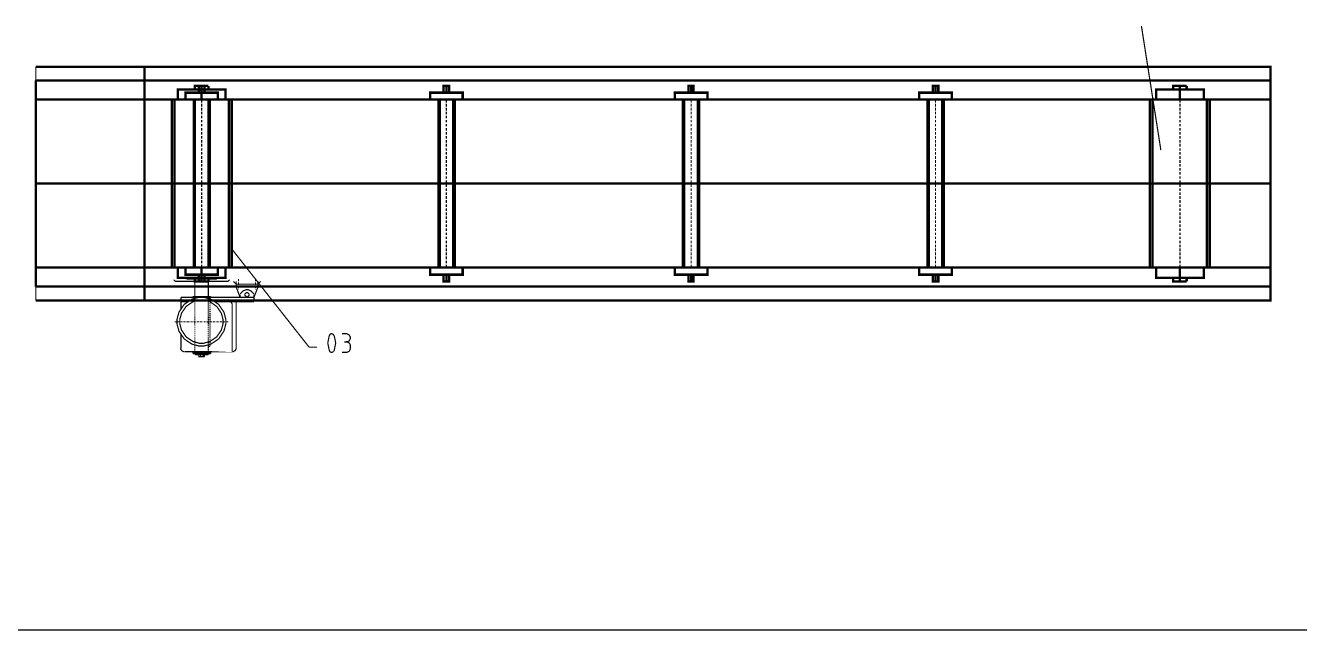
# Model space of a CAD drawing. Extents: x -4.5 to 11.4, y -10.7 to 0.4.
# Drawn here: x -0.87 to 4.48, y -7.04 to -4.49 of the extents above; entities that cross this region are included whole.
import ezdxf

# ---------------------------------------------------------------- set-up
doc = ezdxf.new("R2010")
doc.units = 0
doc.header["$MEASUREMENT"] = 0

msp = doc.modelspace()

# ---------------------------------------------------------------- linework, layer by layer
at = {"color": 0}
for points, const_width in [([(3.897773, -5.017167), (3.816113, -4.495527)], 0.005), ([(-0.828907, -4.667187), (4.357783, -4.667187), (4.357783, -5.648847), (-0.828907, -5.648847)], 0.01), ([(-0.828907, -4.667187), (-0.828907, -5.648847)], 0.005), ([(-0.372207, -4.667187), (-0.372207, -5.648847)], 0.01), ([(-0.828907, -4.723877), (4.357783, -4.723877)], 0.01), ([(-0.828907, -4.723877), (-0.828907, -5.590527)], 0.01), ([(-0.232207, -4.803847), (-0.232207, -4.762177), (-0.032207, -4.762177), (-0.032207, -4.803847)], 0.01), ([(-0.160607, -4.762177), (-0.160607, -4.747207), (-0.103907, -4.747207)], 0.01), ([(-0.143907, -4.775527), (-0.143907, -4.747207), (-0.120607, -4.747207), (-0.120607, -4.775527)], 0.01), ([(-0.132207, -4.803847), (-0.132207, -4.747207)], 0.01), ([(-0.132207, -4.775527), (-0.132207, -4.747207)], 0.01), ([(-0.103907, -4.762177), (-0.103907, -4.747207)], 0.01), ([(0.884493, -4.775527), (0.884493, -4.747207), (0.907793, -4.747207), (0.907793, -4.775527)], 0.01), ([(0.896093, -4.775527), (0.896093, -4.747207)], 0.01), ([(1.912793, -4.775527), (1.912793, -4.747207), (1.934433, -4.747207), (1.934433, -4.775527)], 0.01), ([(1.924453, -4.775527), (1.924453, -4.747207)], 0.01), ([(2.939433, -4.775527), (2.939433, -4.747207), (2.962753, -4.747207), (2.962753, -4.775527)], 0.01), ([(2.951083, -4.775527), (2.951083, -4.747207)], 0.01), ([(3.877793, -4.803847), (3.877793, -4.762177), (4.077783, -4.762177), (4.077783, -4.803847)], 0.01), ([(3.949463, -4.762177), (3.949463, -4.747207), (4.006103, -4.747207)], 0.01), ([(3.977783, -4.803847), (3.977783, -4.747207)], 0.01), ([(4.006103, -4.762177), (4.006103, -4.747207)], 0.01), ([(4.357783, -4.803847), (-0.828907, -4.803847)], 0.01), ([(-0.257207, -4.803847), (-0.257207, -5.510557)], 0.01), ([(-0.245607, -4.803847), (-0.245607, -5.510557)], 0.01), ([(-0.200507, -4.803847), (-0.200507, -4.775527), (-0.063907, -4.775527), (-0.063907, -4.803847)], 0.01), ([(-0.165507, -4.803847), (-0.165507, -5.510557)], 0.01), ([(-0.160607, -4.803847), (-0.160607, -5.510557)], 0.01), ([(-0.132207, -4.803847), (-0.132207, -4.817197)], 0.005), ([(-0.132207, -4.803847), (-0.132207, -4.817197)], 0.005), ([(-0.103907, -4.803847), (-0.103907, -5.510557)], 0.01), ([(-0.097207, -4.803847), (-0.097207, -5.510557)], 0.01), ([(-0.017207, -4.803847), (-0.017207, -5.510557)], 0.01), ([(-0.005507, -4.803847), (-0.005507, -5.510557)], 0.01), ([(0.827793, -4.803847), (0.827793, -4.775527), (0.964393, -4.775527), (0.964393, -4.803847)], 0.01), ([(0.862793, -4.803847), (0.862793, -5.510557)], 0.01), ([(0.867793, -4.803847), (0.867793, -5.510557)], 0.01), ([(0.896093, -4.803847), (0.896093, -4.817197)], 0.005), ([(0.924493, -4.803847), (0.924493, -5.510557)], 0.01), ([(0.931093, -4.803847), (0.931093, -5.510557)], 0.01), ([(1.856103, -4.803847), (1.856103, -4.775527), (1.992753, -4.775527), (1.992753, -4.803847)], 0.01), ([(1.889463, -4.803847), (1.889463, -5.510557)], 0.01), ([(1.894453, -4.803847), (1.894453, -5.510557)], 0.01), ([(1.924453, -4.803847), (1.924453, -4.817197)], 0.005), ([(1.952783, -4.803847), (1.952783, -5.510557)], 0.01), ([(1.957773, -4.803847), (1.957773, -5.510557)], 0.01), ([(2.882783, -4.803847), (2.882783, -4.775527), (3.019453, -4.775527), (3.019453, -4.803847)], 0.01), ([(2.917783, -4.803847), (2.917783, -5.510557)], 0.01), ([(2.922773, -4.803847), (2.922773, -5.510557)], 0.01), ([(2.951083, -4.803847), (2.951083, -4.817197)], 0.005), ([(2.979463, -4.803847), (2.979463, -5.510557)], 0.01), ([(2.986143, -4.803847), (2.986143, -5.510557)], 0.01), ([(3.851103, -4.803847), (3.851103, -5.510557)], 0.01), ([(3.862763, -4.803847), (3.862763, -5.510557)], 0.01), ([(3.977783, -4.803847), (3.977783, -4.817197)], 0.005), ([(4.091113, -4.803847), (4.091113, -5.510557)], 0.01), ([(4.102783, -4.803847), (4.102783, -5.510557)], 0.01), ([(-0.132207, -4.822187), (-0.132207, -4.833847)], 0.005), ([(-0.132207, -4.822187), (-0.132207, -4.833847)], 0.005), ([(-0.132207, -4.838847), (-0.132207, -4.850497)], 0.005), ([(-0.132207, -4.838847), (-0.132207, -4.850497)], 0.005), ([(-0.132207, -4.855557), (-0.132207, -4.867227)], 0.005), ([(-0.132207, -4.855557), (-0.132207, -4.867227)], 0.005), ([(-0.132207, -4.872207), (-0.132207, -4.883877)], 0.005), ([(-0.132207, -4.872207), (-0.132207, -4.883877)], 0.005), ([(0.896093, -4.822187), (0.896093, -4.833847)], 0.005), ([(0.896093, -4.838847), (0.896093, -4.850497)], 0.005), ([(0.896093, -4.855557), (0.896093, -4.867227)], 0.005), ([(0.896093, -4.872207), (0.896093, -4.883877)], 0.005), ([(1.924453, -4.822187), (1.924453, -4.833847)], 0.005), ([(1.924453, -4.838847), (1.924453, -4.850497)], 0.005), ([(1.924453, -4.855557), (1.924453, -4.867227)], 0.005), ([(1.924453, -4.872207), (1.924453, -4.883877)], 0.005), ([(2.951083, -4.822187), (2.951083, -4.833847)], 0.005), ([(2.951083, -4.838847), (2.951083, -4.850497)], 0.005), ([(2.951083, -4.855557), (2.951083, -4.867227)], 0.005), ([(2.951083, -4.872207), (2.951083, -4.883877)], 0.005), ([(3.977783, -4.822187), (3.977783, -4.833847)], 0.005), ([(3.977783, -4.838847), (3.977783, -4.850497)], 0.005), ([(3.977783, -4.855557), (3.977783, -4.867227)], 0.005), ([(3.977783, -4.872207), (3.977783, -4.883877)], 0.005), ([(-0.132207, -4.890547), (-0.132207, -4.900527)], 0.005), ([(-0.132207, -4.890547), (-0.132207, -4.900527)], 0.005), ([(-0.132207, -4.907197), (-0.132207, -4.917187)], 0.005), ([(-0.132207, -4.907197), (-0.132207, -4.917187)], 0.005), ([(-0.132207, -4.923867), (-0.132207, -4.935527)], 0.005), ([(-0.132207, -4.923867), (-0.132207, -4.935527)], 0.005), ([(0.896093, -4.890547), (0.896093, -4.900527)], 0.005), ([(0.896093, -4.907197), (0.896093, -4.917187)], 0.005), ([(0.896093, -4.923867), (0.896093, -4.935527)], 0.005), ([(1.924453, -4.890547), (1.924453, -4.900527)], 0.005), ([(1.924453, -4.907197), (1.924453, -4.917187)], 0.005), ([(1.924453, -4.923867), (1.924453, -4.935527)], 0.005), ([(2.951083, -4.890547), (2.951083, -4.900527)], 0.005), ([(2.951083, -4.907197), (2.951083, -4.917187)], 0.005), ([(2.951083, -4.923867), (2.951083, -4.935527)], 0.005), ([(3.977783, -4.890547), (3.977783, -4.900527)], 0.005), ([(3.977783, -4.907197), (3.977783, -4.917187)], 0.005), ([(3.977783, -4.923867), (3.977783, -4.935527)], 0.005), ([(-0.132207, -4.940517), (-0.132207, -4.952177)], 0.005), ([(-0.132207, -4.940517), (-0.132207, -4.952177)], 0.005), ([(-0.132207, -4.957167), (-0.132207, -4.968887)], 0.005), ([(-0.132207, -4.957167), (-0.132207, -4.968887)], 0.005), ([(-0.132207, -4.973877), (-0.132207, -4.985547)], 0.005), ([(-0.132207, -4.973877), (-0.132207, -4.985547)], 0.005), ([(0.896093, -4.940517), (0.896093, -4.952177)], 0.005), ([(0.896093, -4.957167), (0.896093, -4.968887)], 0.005), ([(0.896093, -4.973877), (0.896093, -4.985547)], 0.005), ([(1.924453, -4.940517), (1.924453, -4.952177)], 0.005), ([(1.924453, -4.957167), (1.924453, -4.968887)], 0.005), ([(1.924453, -4.973877), (1.924453, -4.985547)], 0.005), ([(2.951083, -4.940517), (2.951083, -4.952177)], 0.005), ([(2.951083, -4.957167), (2.951083, -4.968887)], 0.005), ([(2.951083, -4.973877), (2.951083, -4.985547)], 0.005), ([(3.977783, -4.940517), (3.977783, -4.952177)], 0.005), ([(3.977783, -4.957167), (3.977783, -4.968887)], 0.005), ([(3.977783, -4.973877), (3.977783, -4.985547)], 0.005), ([(-0.132207, -4.990527), (-0.132207, -5.002197)], 0.005), ([(-0.132207, -4.990527), (-0.132207, -5.002197)], 0.005), ([(-0.132207, -5.008877), (-0.132207, -5.018867)], 0.005), ([(-0.132207, -5.008877), (-0.132207, -5.018867)], 0.005), ([(-0.132207, -5.025527), (-0.132207, -5.035517)], 0.005), ([(-0.132207, -5.025527), (-0.132207, -5.035517)], 0.005), ([(0.896093, -4.990527), (0.896093, -5.002197)], 0.005), ([(0.896093, -5.008877), (0.896093, -5.018867)], 0.005), ([(0.896093, -5.025527), (0.896093, -5.035517)], 0.005), ([(1.924453, -4.990527), (1.924453, -5.002197)], 0.005), ([(1.924453, -5.008877), (1.924453, -5.018867)], 0.005), ([(1.924453, -5.025527), (1.924453, -5.035517)], 0.005), ([(2.951083, -4.990527), (2.951083, -5.002197)], 0.005), ([(2.951083, -5.008877), (2.951083, -5.018867)], 0.005), ([(2.951083, -5.025527), (2.951083, -5.035517)], 0.005), ([(3.977783, -4.990527), (3.977783, -5.002197)], 0.005), ([(3.977783, -5.008877), (3.977783, -5.018867)], 0.005), ([(3.977783, -5.025527), (3.977783, -5.035517)], 0.005), ([(-0.132207, -5.042187), (-0.132207, -5.053847)], 0.005), ([(-0.132207, -5.042187), (-0.132207, -5.053847)], 0.005), ([(-0.132207, -5.058837), (-0.132207, -5.070497)], 0.005), ([(-0.132207, -5.058837), (-0.132207, -5.070497)], 0.005), ([(-0.132207, -5.075557), (-0.132207, -5.087207)], 0.005), ([(-0.132207, -5.075557), (-0.132207, -5.087207)], 0.005), ([(0.896093, -5.042187), (0.896093, -5.053847)], 0.005), ([(0.896093, -5.058837), (0.896093, -5.070497)], 0.005), ([(0.896093, -5.075557), (0.896093, -5.087207)], 0.005), ([(1.924453, -5.042187), (1.924453, -5.053847)], 0.005), ([(1.924453, -5.058837), (1.924453, -5.070497)], 0.005), ([(1.924453, -5.075557), (1.924453, -5.087207)], 0.005), ([(2.951083, -5.042187), (2.951083, -5.053847)], 0.005), ([(2.951083, -5.058837), (2.951083, -5.070497)], 0.005), ([(2.951083, -5.075557), (2.951083, -5.087207)], 0.005), ([(3.977783, -5.042187), (3.977783, -5.053847)], 0.005), ([(3.977783, -5.058837), (3.977783, -5.070497)], 0.005), ([(3.977783, -5.075557), (3.977783, -5.087207)], 0.005), ([(-0.132207, -5.092207), (-0.132207, -5.103877)], 0.005), ([(-0.132207, -5.092207), (-0.132207, -5.103877)], 0.005), ([(-0.132207, -5.108867), (-0.132207, -5.120527)], 0.005), ([(-0.132207, -5.108867), (-0.132207, -5.120527)], 0.005), ([(-0.132207, -5.127197), (-0.132207, -5.137177)], 0.005), ([(-0.132207, -5.127197), (-0.132207, -5.137177)], 0.005), ([(0.896093, -5.092207), (0.896093, -5.103877)], 0.005), ([(0.896093, -5.108867), (0.896093, -5.120527)], 0.005), ([(0.896093, -5.127197), (0.896093, -5.137177)], 0.005), ([(1.924453, -5.092207), (1.924453, -5.103877)], 0.005), ([(1.924453, -5.108867), (1.924453, -5.120527)], 0.005), ([(1.924453, -5.127197), (1.924453, -5.137177)], 0.005), ([(2.951083, -5.092207), (2.951083, -5.103877)], 0.005), ([(2.951083, -5.108867), (2.951083, -5.120527)], 0.005), ([(2.951083, -5.127197), (2.951083, -5.137177)], 0.005), ([(3.977783, -5.092207), (3.977783, -5.103877)], 0.005), ([(3.977783, -5.108867), (3.977783, -5.120527)], 0.005), ([(3.977783, -5.127197), (3.977783, -5.137177)], 0.005), ([(4.357783, -5.157197), (-0.828907, -5.157197)], 0.01), ([(-0.132207, -5.143867), (-0.132207, -5.153837)], 0.005), ([(-0.132207, -5.143867), (-0.132207, -5.153837)], 0.005), ([(-0.132207, -5.160517), (-0.132207, -5.172177)], 0.005), ([(-0.132207, -5.160517), (-0.132207, -5.172177)], 0.005), ([(-0.132207, -5.177227), (-0.132207, -5.188887)], 0.005), ([(-0.132207, -5.177227), (-0.132207, -5.188887)], 0.005), ([(-0.132207, -5.193877), (-0.132207, -5.205547)], 0.005), ([(-0.132207, -5.193877), (-0.132207, -5.205547)], 0.005), ([(0.896093, -5.143867), (0.896093, -5.153837)], 0.005), ([(0.896093, -5.160517), (0.896093, -5.172177)], 0.005), ([(0.896093, -5.177227), (0.896093, -5.188887)], 0.005), ([(0.896093, -5.193877), (0.896093, -5.205547)], 0.005), ([(1.924453, -5.143867), (1.924453, -5.153837)], 0.005), ([(1.924453, -5.160517), (1.924453, -5.172177)], 0.005), ([(1.924453, -5.177227), (1.924453, -5.188887)], 0.005), ([(1.924453, -5.193877), (1.924453, -5.205547)], 0.005), ([(2.951083, -5.143867), (2.951083, -5.153837)], 0.005), ([(2.951083, -5.160517), (2.951083, -5.172177)], 0.005), ([(2.951083, -5.177227), (2.951083, -5.188887)], 0.005), ([(2.951083, -5.193877), (2.951083, -5.205547)], 0.005), ([(3.977783, -5.143867), (3.977783, -5.153837)], 0.005), ([(3.977783, -5.160517), (3.977783, -5.172177)], 0.005), ([(3.977783, -5.177227), (3.977783, -5.188887)], 0.005), ([(3.977783, -5.193877), (3.977783, -5.205547)], 0.005), ([(-0.132207, -5.210527), (-0.132207, -5.222197)], 0.005), ([(-0.132207, -5.210527), (-0.132207, -5.222197)], 0.005), ([(-0.132207, -5.227197), (-0.132207, -5.238847)], 0.005), ([(-0.132207, -5.227197), (-0.132207, -5.238847)], 0.005), ([(-0.132207, -5.245527), (-0.132207, -5.255517)], 0.005), ([(-0.132207, -5.245527), (-0.132207, -5.255517)], 0.005), ([(0.896093, -5.210527), (0.896093, -5.222197)], 0.005), ([(0.896093, -5.227197), (0.896093, -5.238847)], 0.005), ([(0.896093, -5.245527), (0.896093, -5.255517)], 0.005), ([(1.924453, -5.210527), (1.924453, -5.222197)], 0.005), ([(1.924453, -5.227197), (1.924453, -5.238847)], 0.005), ([(1.924453, -5.245527), (1.924453, -5.255517)], 0.005), ([(2.951083, -5.210527), (2.951083, -5.222197)], 0.005), ([(2.951083, -5.227197), (2.951083, -5.238847)], 0.005), ([(2.951083, -5.245527), (2.951083, -5.255517)], 0.005), ([(3.977783, -5.210527), (3.977783, -5.222197)], 0.005), ([(3.977783, -5.227197), (3.977783, -5.238847)], 0.005), ([(3.977783, -5.245527), (3.977783, -5.255517)], 0.005), ([(-0.132207, -5.262177), (-0.132207, -5.272227)], 0.005), ([(-0.132207, -5.262177), (-0.132207, -5.272227)], 0.005), ([(-0.132207, -5.278837), (-0.132207, -5.290497)], 0.005), ([(-0.132207, -5.278837), (-0.132207, -5.290497)], 0.005), ([(-0.132207, -5.295547), (-0.132207, -5.307207)], 0.005), ([(-0.132207, -5.295547), (-0.132207, -5.307207)], 0.005), ([(0.896093, -5.262177), (0.896093, -5.272227)], 0.005), ([(0.896093, -5.278837), (0.896093, -5.290497)], 0.005), ([(0.896093, -5.295547), (0.896093, -5.307207)], 0.005), ([(1.924453, -5.262177), (1.924453, -5.272227)], 0.005), ([(1.924453, -5.278837), (1.924453, -5.290497)], 0.005), ([(1.924453, -5.295547), (1.924453, -5.307207)], 0.005), ([(2.951083, -5.262177), (2.951083, -5.272227)], 0.005), ([(2.951083, -5.278837), (2.951083, -5.290497)], 0.005), ([(2.951083, -5.295547), (2.951083, -5.307207)], 0.005), ([(3.977783, -5.262177), (3.977783, -5.272227)], 0.005), ([(3.977783, -5.278837), (3.977783, -5.290497)], 0.005), ([(3.977783, -5.295547), (3.977783, -5.307207)], 0.005), ([(-0.132207, -5.312207), (-0.132207, -5.323867)], 0.005), ([(-0.132207, -5.312207), (-0.132207, -5.323867)], 0.005), ([(-0.132207, -5.328867), (-0.132207, -5.340527)], 0.005), ([(-0.132207, -5.328867), (-0.132207, -5.340527)], 0.005), ([(-0.132207, -5.345517), (-0.132207, -5.357177)], 0.005), ([(-0.132207, -5.345517), (-0.132207, -5.357177)], 0.005), ([(0.896093, -5.312207), (0.896093, -5.323867)], 0.005), ([(0.896093, -5.328867), (0.896093, -5.340527)], 0.005), ([(0.896093, -5.345517), (0.896093, -5.357177)], 0.005), ([(1.924453, -5.312207), (1.924453, -5.323867)], 0.005), ([(1.924453, -5.328867), (1.924453, -5.340527)], 0.005), ([(1.924453, -5.345517), (1.924453, -5.357177)], 0.005), ([(2.951083, -5.312207), (2.951083, -5.323867)], 0.005), ([(2.951083, -5.328867), (2.951083, -5.340527)], 0.005), ([(2.951083, -5.345517), (2.951083, -5.357177)], 0.005), ([(3.977783, -5.312207), (3.977783, -5.323867)], 0.005), ([(3.977783, -5.328867), (3.977783, -5.340527)], 0.005), ([(3.977783, -5.345517), (3.977783, -5.357177)], 0.005), ([(-0.132207, -5.363847), (-0.132207, -5.373837)], 0.005), ([(-0.132207, -5.363847), (-0.132207, -5.373837)], 0.005), ([(-0.132207, -5.380517), (-0.132207, -5.390547)], 0.005), ([(-0.132207, -5.380517), (-0.132207, -5.390547)], 0.005), ([(-0.132207, -5.397227), (-0.132207, -5.408887)], 0.005), ([(-0.132207, -5.397227), (-0.132207, -5.408887)], 0.005), ([(0.896093, -5.363847), (0.896093, -5.373837)], 0.005), ([(0.896093, -5.380517), (0.896093, -5.390547)], 0.005), ([(0.896093, -5.397227), (0.896093, -5.408887)], 0.005), ([(1.924453, -5.363847), (1.924453, -5.373837)], 0.005), ([(1.924453, -5.380517), (1.924453, -5.390547)], 0.005), ([(1.924453, -5.397227), (1.924453, -5.408887)], 0.005), ([(2.951083, -5.363847), (2.951083, -5.373837)], 0.005), ([(2.951083, -5.380517), (2.951083, -5.390547)], 0.005), ([(2.951083, -5.397227), (2.951083, -5.408887)], 0.005), ([(3.977783, -5.363847), (3.977783, -5.373837)], 0.005), ([(3.977783, -5.380517), (3.977783, -5.390547)], 0.005), ([(3.977783, -5.397227), (3.977783, -5.408887)], 0.005), ([(-0.132207, -5.413877), (-0.132207, -5.425547)], 0.005), ([(-0.132207, -5.413877), (-0.132207, -5.425547)], 0.005), ([(-0.132207, -5.430527), (-0.132207, -5.442197)], 0.005), ([(-0.132207, -5.430527), (-0.132207, -5.442197)], 0.005), ([(-0.132207, -5.447187), (-0.132207, -5.458847)], 0.005), ([(-0.132207, -5.447187), (-0.132207, -5.458847)], 0.005), ([(-0.007207, -5.430527), (0.319493, -5.845517)], 0.005), ([(0.896093, -5.413877), (0.896093, -5.425547)], 0.005), ([(0.896093, -5.430527), (0.896093, -5.442197)], 0.005), ([(0.896093, -5.447187), (0.896093, -5.458847)], 0.005), ([(1.924453, -5.413877), (1.924453, -5.425547)], 0.005), ([(1.924453, -5.430527), (1.924453, -5.442197)], 0.005), ([(1.924453, -5.447187), (1.924453, -5.458847)], 0.005), ([(2.951083, -5.413877), (2.951083, -5.425547)], 0.005), ([(2.951083, -5.430527), (2.951083, -5.442197)], 0.005), ([(2.951083, -5.447187), (2.951083, -5.458847)], 0.005), ([(3.977783, -5.413877), (3.977783, -5.425547)], 0.005), ([(3.977783, -5.430527), (3.977783, -5.442197)], 0.005), ([(3.977783, -5.447187), (3.977783, -5.458847)], 0.005), ([(4.357783, -5.510557), (-0.828907, -5.510557)], 0.01), ([(-0.232207, -5.510557), (-0.232207, -5.553847), (-0.032207, -5.553847), (-0.032207, -5.510557)], 0.01), ([(-0.200507, -5.510557), (-0.200507, -5.540497), (-0.063907, -5.540497), (-0.063907, -5.510557)], 0.01), ([(-0.132207, -5.510557), (-0.132207, -5.568877)], 0.01), ([(-0.132207, -5.463847), (-0.132207, -5.475497)], 0.005), ([(-0.132207, -5.463847), (-0.132207, -5.475497)], 0.005), ([(-0.132207, -5.482177), (-0.132207, -5.492227)], 0.005), ([(-0.132207, -5.482177), (-0.132207, -5.492227)], 0.005), ([(-0.132207, -5.498837), (-0.132207, -5.510557)], 0.005), ([(-0.132207, -5.498837), (-0.132207, -5.510557)], 0.005), ([(0.827793, -5.510557), (0.827793, -5.540497), (0.964393, -5.540497), (0.964393, -5.510557)], 0.01), ([(0.896093, -5.463847), (0.896093, -5.475497)], 0.005), ([(0.896093, -5.482177), (0.896093, -5.492227)], 0.005), ([(0.896093, -5.498837), (0.896093, -5.510557)], 0.005), ([(1.856103, -5.510557), (1.856103, -5.540497), (1.992753, -5.540497), (1.992753, -5.510557)], 0.01), ([(1.924453, -5.463847), (1.924453, -5.475497)], 0.005), ([(1.924453, -5.482177), (1.924453, -5.492227)], 0.005), ([(1.924453, -5.498837), (1.924453, -5.510557)], 0.005), ([(2.882783, -5.510557), (2.882783, -5.540497), (3.019453, -5.540497), (3.019453, -5.510557)], 0.01), ([(2.951083, -5.463847), (2.951083, -5.475497)], 0.005), ([(2.951083, -5.482177), (2.951083, -5.492227)], 0.005), ([(2.951083, -5.498837), (2.951083, -5.510557)], 0.005), ([(3.877793, -5.510557), (3.877793, -5.553847), (4.077783, -5.553847), (4.077783, -5.510557)], 0.01), ([(3.977783, -5.510557), (3.977783, -5.568877)], 0.01), ([(3.977783, -5.463847), (3.977783, -5.475497)], 0.005), ([(3.977783, -5.482177), (3.977783, -5.492227)], 0.005), ([(3.977783, -5.498837), (3.977783, -5.510557)], 0.005), ([(-0.248907, -5.561337), (-0.248907, -5.562807), (-0.244507, -5.567197), (-0.243007, -5.567197)], 0.005), ([(-0.242207, -5.568877), (-0.020507, -5.568877)], 0.005), ([(-0.202207, -5.551347), (-0.202207, -5.552817), (-0.197807, -5.557207), (-0.196407, -5.557207)], 0.005), ([(-0.195507, -5.558837), (-0.068907, -5.558837)], 0.005), ([(-0.160607, -5.553847), (-0.160607, -5.568877), (-0.103907, -5.568877)], 0.01), ([(-0.160607, -5.568877), (-0.160607, -5.632197)], 0.005), ([(-0.143907, -5.540497), (-0.143907, -5.568877), (-0.120607, -5.568877), (-0.120607, -5.540497)], 0.01), ([(-0.132207, -5.540497), (-0.132207, -5.568877)], 0.01), ([(-0.103907, -5.553847), (-0.103907, -5.568877)], 0.01), ([(-0.103907, -5.568877), (-0.103907, -5.632197)], 0.005), ([(-0.069707, -5.557207), (-0.068307, -5.557207), (-0.063907, -5.552817), (-0.063907, -5.551347)], 0.005), ([(-0.021407, -5.567197), (-0.019907, -5.567197), (-0.015507, -5.562807), (-0.015507, -5.561337)], 0.005), ([(0.001093, -5.568877), (0.012793, -5.580547)], 0.005), ([(0.012793, -5.568877), (0.012793, -5.580547), (0.012793, -5.592207)], 0.005), ([(0.022793, -5.567197), (0.022793, -5.565517), (0.022793, -5.563887), (0.022793, -5.562207), (0.022793, -5.560527), (0.022793, -5.558837)], 0.005), ([(0.022793, -5.570497), (0.022793, -5.568877)], 0.005), ([(0.094393, -5.567197), (0.094393, -5.565517), (0.094393, -5.563887), (0.094393, -5.562207), (0.094393, -5.560527), (0.094393, -5.558837)], 0.005), ([(0.094393, -5.570497), (0.094393, -5.568877)], 0.005), ([(0.104493, -5.568877), (0.104493, -5.580547), (0.104493, -5.592207)], 0.005), ([(0.104493, -5.580547), (0.116093, -5.568877)], 0.005), ([(0.884493, -5.540497), (0.884493, -5.568877), (0.907793, -5.568877), (0.907793, -5.540497)], 0.01), ([(0.896093, -5.540497), (0.896093, -5.568877)], 0.01), ([(1.912793, -5.540497), (1.912793, -5.568877), (1.934433, -5.568877), (1.934433, -5.540497)], 0.01), ([(1.924453, -5.540497), (1.924453, -5.568877)], 0.01), ([(2.939433, -5.540497), (2.939433, -5.568877), (2.962753, -5.568877), (2.962753, -5.540497)], 0.01), ([(2.951083, -5.540497), (2.951083, -5.568877)], 0.01), ([(3.949463, -5.553847), (3.949463, -5.568877), (4.006103, -5.568877)], 0.01), ([(4.006103, -5.553847), (4.006103, -5.568877)], 0.01), ([(-0.828907, -5.590527), (4.357783, -5.590527)], 0.01), ([(0.012793, -5.580547), (0.104493, -5.580547)], 0.005), ([(0.029393, -5.635557), (0.012793, -5.592207)], 0.005), ([(0.012793, -5.592207), (0.104493, -5.592207)], 0.005), ([(0.022793, -5.580547), (0.022793, -5.578867), (0.022793, -5.577177), (0.022793, -5.575557), (0.022793, -5.573867), (0.022793, -5.572187)], 0.005), ([(0.022793, -5.583847), (0.022793, -5.582167)], 0.005), ([(0.022793, -5.593887), (0.022793, -5.592207), (0.022793, -5.590527), (0.022793, -5.588847), (0.022793, -5.587207), (0.022793, -5.585527)], 0.005), ([(0.022793, -5.597197), (0.022793, -5.595517)], 0.005), ([(0.022793, -5.602197), (0.022793, -5.600497), (0.022793, -5.598877)], 0.005), ([(0.087293, -5.623237), (0.086093, -5.620307), (0.075893, -5.609137), (0.062893, -5.603877), (0.058593, -5.603877), (0.054293, -5.603877), (0.041293, -5.609137), (0.031093, -5.620307), (0.029993, -5.623237)], 0.005), ([(0.087793, -5.635557), (0.104493, -5.592207)], 0.005), ([(0.094393, -5.580547), (0.094393, -5.578867), (0.094393, -5.577177), (0.094393, -5.575557), (0.094393, -5.573867), (0.094393, -5.572187)], 0.005), ([(0.094393, -5.583847), (0.094393, -5.582167)], 0.005), ([(0.094393, -5.593887), (0.094393, -5.592207), (0.094393, -5.590527), (0.094393, -5.588847), (0.094393, -5.587207), (0.094393, -5.585527)], 0.005), ([(0.094393, -5.597197), (0.094393, -5.595517)], 0.005), ([(0.094393, -5.602197), (0.094393, -5.600497), (0.094393, -5.598877)], 0.005), ([(-0.218907, -5.635557), (-0.218907, -5.687207)], 0.005), ([(-0.218907, -5.635557), (0.012793, -5.635557)], 0.005), ([(-0.218907, -5.653837), (-0.188907, -5.653837)], 0.005), ([(-0.168807, -5.632197), (-0.093907, -5.632197)], 0.005), ([(-0.168807, -5.632197), (-0.168807, -5.635557)], 0.005), ([(-0.160607, -5.632197), (-0.160607, -5.637177)], 0.005), ([(-0.160607, -5.640547), (-0.160607, -5.645547)], 0.005), ([(-0.160607, -5.648847), (-0.160607, -5.653837)], 0.005), ([(-0.160607, -5.657197), (-0.160607, -5.662197)], 0.005), ([(-0.160607, -5.665497), (-0.160607, -5.670547)], 0.005), ([(-0.160607, -5.673867), (-0.160607, -5.678847)], 0.005), ([(-0.103907, -5.632197), (-0.103907, -5.637177)], 0.005), ([(-0.103907, -5.640547), (-0.103907, -5.645547)], 0.005), ([(-0.103907, -5.648847), (-0.103907, -5.653837)], 0.005), ([(-0.103907, -5.657197), (-0.103907, -5.662197)], 0.005), ([(-0.103907, -5.665497), (-0.103907, -5.670547)], 0.005), ([(-0.103907, -5.673867), (-0.103907, -5.678847)], 0.005), ([(-0.097207, -5.635557), (-0.097207, -5.640547)], 0.005), ([(-0.097207, -5.643867), (-0.097207, -5.648847)], 0.005), ([(-0.097207, -5.652207), (-0.097207, -5.657197)], 0.005), ([(-0.097207, -5.660517), (-0.097207, -5.665497)], 0.005), ([(-0.097207, -5.668867), (-0.097207, -5.673867)], 0.005), ([(-0.093907, -5.632197), (-0.093907, -5.635557)], 0.005), ([(-0.075507, -5.653837), (0.087793, -5.653837)], 0.005), ([(-0.003907, -5.666377), (-0.003907, -5.663817), (-0.008007, -5.656337), (-0.015507, -5.652207), (-0.018007, -5.652207)], 0.005), ([(-0.003907, -5.667187), (-0.003907, -5.863847)], 0.005), ([(0.012793, -5.635557), (0.087793, -5.635557)], 0.005), ([(0.012793, -5.653837), (0.012793, -5.850497)], 0.005), ([(0.029393, -5.625517), (0.029393, -5.635557)], 0.005), ([(0.087793, -5.625517), (0.087793, -5.653837)], 0.005), ([(-0.160607, -5.682207), (-0.160607, -5.687207)], 0.005), ([(-0.160607, -5.690517), (-0.160607, -5.695497)], 0.005), ([(-0.160607, -5.698867), (-0.160607, -5.703867)], 0.005), ([(-0.160607, -5.707167), (-0.160607, -5.712207)], 0.005), ([(-0.160607, -5.715527), (-0.160607, -5.722197)], 0.005), ([(-0.160607, -5.723877), (-0.160607, -5.730557)], 0.005), ([(-0.103907, -5.682207), (-0.103907, -5.687207)], 0.005), ([(-0.103907, -5.690517), (-0.103907, -5.695497)], 0.005), ([(-0.103907, -5.698867), (-0.103907, -5.703867)], 0.005), ([(-0.103907, -5.707167), (-0.103907, -5.712207)], 0.005), ([(-0.103907, -5.715527), (-0.103907, -5.722197)], 0.005), ([(-0.103907, -5.723877), (-0.103907, -5.730557)], 0.005), ([(-0.097207, -5.677227), (-0.097207, -5.682207)], 0.005), ([(-0.097207, -5.685527), (-0.097207, -5.690517)], 0.005), ([(-0.097207, -5.693877), (-0.097207, -5.698867)], 0.005), ([(-0.097207, -5.702177), (-0.097207, -5.708847)], 0.005), ([(-0.097207, -5.710527), (-0.097207, -5.717207)], 0.005), ([(-0.097207, -5.718887), (-0.097207, -5.725497)], 0.005), ([(-0.097207, -5.727197), (-0.097207, -5.733867)], 0.005), ([(-0.245607, -5.738847), (-0.243907, -5.738847), (-0.242207, -5.738847), (-0.240507, -5.738847), (-0.238907, -5.738847)], 0.005), ([(-0.237207, -5.738847), (-0.235507, -5.738847)], 0.005), ([(-0.233907, -5.738847), (-0.232207, -5.738847), (-0.230507, -5.738847), (-0.228907, -5.738847), (-0.227207, -5.738847), (-0.225507, -5.738847)], 0.005), ([(-0.223907, -5.738847), (-0.222207, -5.738847)], 0.005), ([(-0.220607, -5.738847), (-0.218907, -5.738847), (-0.217207, -5.738847), (-0.215607, -5.738847), (-0.213907, -5.738847), (-0.212207, -5.738847)], 0.005), ([(-0.210507, -5.738847), (-0.208907, -5.738847)], 0.005), ([(-0.207207, -5.738847), (-0.205507, -5.738847), (-0.203907, -5.738847), (-0.202207, -5.738847), (-0.200507, -5.738847), (-0.198907, -5.738847)], 0.005), ([(-0.197207, -5.738847), (-0.195507, -5.738847)], 0.005), ([(-0.193907, -5.738847), (-0.192207, -5.738847), (-0.190607, -5.738847), (-0.188907, -5.738847), (-0.187207, -5.738847), (-0.185607, -5.738847)], 0.005), ([(-0.183907, -5.738847), (-0.182207, -5.738847), (-0.180507, -5.738847)], 0.005), ([(-0.178907, -5.738847), (-0.177207, -5.738847), (-0.175507, -5.738847), (-0.173907, -5.738847), (-0.172207, -5.738847), (-0.170507, -5.738847)], 0.005), ([(-0.168807, -5.738847), (-0.167207, -5.738847)], 0.005), ([(-0.165507, -5.738847), (-0.163907, -5.738847), (-0.162207, -5.738847), (-0.160607, -5.738847), (-0.158907, -5.738847), (-0.157207, -5.738847)], 0.005), ([(-0.160607, -5.732177), (-0.160607, -5.738847)], 0.005), ([(-0.160607, -5.740527), (-0.160607, -5.747207)], 0.005), ([(-0.160607, -5.748837), (-0.160607, -5.755517)], 0.005), ([(-0.160607, -5.758877), (-0.160607, -5.763867)], 0.005), ([(-0.160607, -5.767167), (-0.160607, -5.772227)], 0.005), ([(-0.160607, -5.775527), (-0.160607, -5.780517)], 0.005), ([(-0.155607, -5.738847), (-0.153907, -5.738847)], 0.005), ([(-0.152207, -5.738847), (-0.150607, -5.738847), (-0.148907, -5.738847), (-0.147207, -5.738847), (-0.145507, -5.738847), (-0.143907, -5.738847)], 0.005), ([(-0.142207, -5.738847), (-0.140507, -5.738847)], 0.005), ([(-0.138907, -5.738847), (-0.137207, -5.738847), (-0.135507, -5.738847), (-0.133907, -5.738847), (-0.132207, -5.738847), (-0.130507, -5.738847)], 0.005), ([(-0.128907, -5.738847), (-0.127207, -5.738847)], 0.005), ([(-0.123907, -5.738847), (-0.122207, -5.738847), (-0.120607, -5.738847), (-0.118907, -5.738847), (-0.117207, -5.738847), (-0.115507, -5.738847)], 0.005), ([(-0.113907, -5.738847), (-0.112207, -5.738847)], 0.005), ([(-0.110507, -5.738847), (-0.108907, -5.738847), (-0.107207, -5.738847), (-0.105507, -5.738847), (-0.103907, -5.738847), (-0.102207, -5.738847)], 0.005), ([(-0.103907, -5.732177), (-0.103907, -5.738847)], 0.005), ([(-0.103907, -5.740527), (-0.103907, -5.747207)], 0.005), ([(-0.103907, -5.748837), (-0.103907, -5.755517)], 0.005), ([(-0.103907, -5.758877), (-0.103907, -5.763867)], 0.005), ([(-0.103907, -5.767167), (-0.103907, -5.772227)], 0.005), ([(-0.103907, -5.775527), (-0.103907, -5.780517)], 0.005), ([(-0.100507, -5.738847), (-0.098907, -5.738847)], 0.005), ([(-0.097207, -5.735547), (-0.097207, -5.742227)], 0.005), ([(-0.097207, -5.738847), (-0.095607, -5.738847), (-0.093907, -5.738847), (-0.092207, -5.738847), (-0.090607, -5.738847), (-0.088907, -5.738847)], 0.005), ([(-0.097207, -5.745527), (-0.097207, -5.750517)], 0.005), ([(-0.097207, -5.753877), (-0.097207, -5.758877)], 0.005), ([(-0.097207, -5.762177), (-0.097207, -5.767167)], 0.005), ([(-0.097207, -5.770547), (-0.097207, -5.775527)], 0.005), ([(-0.097207, -5.778837), (-0.097207, -5.783887)], 0.005), ([(-0.087207, -5.738847), (-0.085507, -5.738847)], 0.005), ([(-0.083907, -5.738847), (-0.082207, -5.738847), (-0.080507, -5.738847), (-0.078907, -5.738847), (-0.077207, -5.738847), (-0.075507, -5.738847)], 0.005), ([(-0.073907, -5.738847), (-0.072207, -5.738847)], 0.005), ([(-0.070507, -5.738847), (-0.068907, -5.738847), (-0.067207, -5.738847), (-0.065607, -5.738847), (-0.063907, -5.738847), (-0.062207, -5.738847), (-0.060607, -5.738847)], 0.005), ([(-0.058907, -5.738847), (-0.057207, -5.738847)], 0.005), ([(-0.055507, -5.738847), (-0.053907, -5.738847), (-0.052207, -5.738847), (-0.050507, -5.738847), (-0.048907, -5.738847), (-0.047207, -5.738847)], 0.005), ([(-0.045507, -5.738847), (-0.043807, -5.738847)], 0.005), ([(-0.042207, -5.738847), (-0.040507, -5.738847), (-0.038907, -5.738847), (-0.037207, -5.738847), (-0.035607, -5.738847), (-0.033907, -5.738847)], 0.005), ([(-0.032207, -5.738847), (-0.030607, -5.738847)], 0.005), ([(-0.028907, -5.738847), (-0.027207, -5.738847), (-0.025607, -5.738847), (-0.023907, -5.738847), (-0.022207, -5.738847), (-0.020507, -5.738847)], 0.005), ([(-0.218907, -5.790497), (-0.218907, -5.850497)], 0.005), ([(-0.160607, -5.783887), (-0.160607, -5.788877)], 0.005), ([(-0.160607, -5.792187), (-0.160607, -5.797177)], 0.005), ([(-0.160607, -5.800547), (-0.160607, -5.805527)], 0.005), ([(-0.160607, -5.808837), (-0.160607, -5.813887)], 0.005), ([(-0.160607, -5.817197), (-0.160607, -5.822187)], 0.005), ([(-0.160607, -5.825557), (-0.160607, -5.830547)], 0.005), ([(-0.160607, -5.833847), (-0.160607, -5.840527)], 0.005), ([(-0.103907, -5.783887), (-0.103907, -5.788877)], 0.005), ([(-0.103907, -5.792187), (-0.103907, -5.797177)], 0.005), ([(-0.103907, -5.800547), (-0.103907, -5.805527)], 0.005), ([(-0.103907, -5.808837), (-0.103907, -5.813887)], 0.005), ([(-0.103907, -5.817197), (-0.103907, -5.822187)], 0.005), ([(-0.103907, -5.825557), (-0.103907, -5.830547)], 0.005), ([(-0.103907, -5.833847), (-0.103907, -5.840527)], 0.005), ([(-0.097207, -5.787197), (-0.097207, -5.792187)], 0.005), ([(-0.097207, -5.795547), (-0.097207, -5.800547)], 0.005), ([(-0.097207, -5.803847), (-0.097207, -5.808837)], 0.005), ([(-0.097207, -5.812207), (-0.097207, -5.817197)], 0.005), ([(-0.097207, -5.820497), (-0.097207, -5.827177)], 0.005), ([(-0.097207, -5.828867), (-0.097207, -5.835527)], 0.005), ([(0.406493, -5.793657), (0.403493, -5.799017), (0.397793, -5.827987), (0.403493, -5.857017), (0.406493, -5.862387)], 0.005), ([(0.422293, -5.793267), (0.421793, -5.792567), (0.415593, -5.788877), (0.413593, -5.788877), (0.411393, -5.788877), (0.405393, -5.792567), (0.404893, -5.793267)], 0.005), ([(0.422493, -5.862387), (0.425293, -5.857017), (0.431093, -5.827987), (0.425293, -5.799017), (0.422493, -5.793657)], 0.005), ([(0.457793, -5.788877), (0.476093, -5.788877)], 0.005), ([(0.476093, -5.823867), (0.467793, -5.823867)], 0.005), ([(0.475293, -5.823867), (0.478293, -5.823867), (0.487593, -5.818707), (0.492793, -5.809437), (0.492793, -5.806347), (0.492793, -5.803247), (0.487593, -5.793977), (0.478293, -5.788877), (0.475293, -5.788877)], 0.005), ([(0.492793, -5.839707), (0.492793, -5.836567), (0.487593, -5.827297), (0.478293, -5.822187), (0.475293, -5.822187)], 0.005), ([(-0.220607, -5.849697), (-0.220607, -5.852197), (-0.216407, -5.859677), (-0.208907, -5.863847), (-0.206407, -5.863847)], 0.005), ([(-0.168807, -5.868847), (-0.168807, -5.863847)], 0.005), ([(-0.168807, -5.868847), (-0.093907, -5.868847)], 0.005), ([(-0.168807, -5.868847), (-0.168807, -5.872207)], 0.005), ([(-0.168807, -5.872207), (-0.093907, -5.872207)], 0.005), ([(-0.160607, -5.842207), (-0.160607, -5.848877)], 0.005), ([(-0.160607, -5.850497), (-0.160607, -5.857177)], 0.005), ([(-0.160607, -5.858867), (-0.160607, -5.863847)], 0.005), ([(-0.158907, -5.872207), (-0.158907, -5.877197)], 0.005), ([(-0.158907, -5.877197), (-0.103907, -5.877197)], 0.005), ([(-0.142207, -5.885557), (-0.143907, -5.885557), (-0.143907, -5.885557), (-0.143907, -5.885557), (-0.143907, -5.877197)], 0.005), ([(-0.143907, -5.884627), (-0.143607, -5.884907), (-0.139207, -5.884907), (-0.138807, -5.884627)], 0.005), ([(-0.120607, -5.885557), (-0.142207, -5.885557)], 0.005), ([(-0.138907, -5.884527), (-0.137907, -5.884847), (-0.128207, -5.884847), (-0.127207, -5.884527)], 0.005), ([(-0.137207, -5.877197), (-0.137207, -5.885557)], 0.005), ([(-0.125607, -5.877197), (-0.125607, -5.885557)], 0.005), ([(-0.125607, -5.884627), (-0.125207, -5.884907), (-0.120807, -5.884907), (-0.120507, -5.884627)], 0.005), ([(-0.120607, -5.877197), (-0.120607, -5.885557)], 0.005), ([(-0.103907, -5.842207), (-0.097207, -5.842207)], 0.005), ([(-0.103907, -5.842207), (-0.103907, -5.848877)], 0.005), ([(-0.103907, -5.850497), (-0.103907, -5.857177)], 0.005), ([(-0.103907, -5.858867), (-0.103907, -5.863847)], 0.005), ([(-0.103907, -5.872207), (-0.103907, -5.877197)], 0.005), ([(-0.097207, -5.837207), (-0.097207, -5.842207)], 0.005), ([(-0.093907, -5.868847), (-0.093907, -5.863847)], 0.005), ([(-0.093907, -5.868847), (-0.093907, -5.872207)], 0.005), ([(-0.001407, -5.863847), (0.001093, -5.863847), (0.008593, -5.859677), (0.012793, -5.852197), (0.012793, -5.849697)], 0.005), ([(0.319493, -5.845517), (0.352793, -5.845517)], 0.005), ([(0.404893, -5.862817), (0.405393, -5.863477), (0.411593, -5.867227), (0.413593, -5.867227), (0.415793, -5.867227), (0.421793, -5.863477), (0.422293, -5.862817)], 0.005), ([(0.476093, -5.867227), (0.457793, -5.867227)], 0.005), ([(0.475293, -5.867227), (0.478293, -5.867227), (0.487593, -5.862057), (0.492793, -5.852777), (0.492793, -5.849697)], 0.005), ([(0.492793, -5.840527), (0.492793, -5.850497)], 0.005), ([(-4.165507, -7.033887), (8.834453, -7.033887)], 0.005)]:
    msp.add_lwpolyline(points, dxfattribs=dict(at, const_width=const_width))
at = {"color": 0, "const_width": 0.005}
for points in [[(0.058593, -5.615527), (0.056293, -5.615527), (0.049493, -5.622377), (0.049493, -5.624707), (0.049493, -5.626987), (0.056293, -5.633877), (0.058593, -5.633877), (0.060893, -5.633877), (0.067793, -5.626987), (0.067793, -5.624707), (0.067793, -5.622377), (0.060893, -5.615527), (0.058593, -5.615527)], [(-0.133007, -5.635557), (-0.143007, -5.635557), (-0.173007, -5.643587), (-0.205507, -5.665557), (-0.227507, -5.698117), (-0.235507, -5.728057), (-0.235507, -5.738047), (-0.235507, -5.747977), (-0.227507, -5.777917), (-0.205507, -5.810477), (-0.173007, -5.832447), (-0.143007, -5.840527), (-0.133007, -5.840527), (-0.123107, -5.840527), (-0.093207, -5.832447), (-0.060607, -5.810477), (-0.038607, -5.777917), (-0.030607, -5.747977), (-0.030607, -5.738047), (-0.030607, -5.728057), (-0.038607, -5.698117), (-0.060607, -5.665557), (-0.093207, -5.643587), (-0.123107, -5.635557), (-0.133007, -5.635557)], [(-0.133007, -5.647227), (-0.141907, -5.647227), (-0.168407, -5.654317), (-0.197307, -5.673807), (-0.216807, -5.702667), (-0.223907, -5.729197), (-0.223907, -5.738047), (-0.223907, -5.746837), (-0.216807, -5.773367), (-0.197307, -5.802227), (-0.168407, -5.821697), (-0.141907, -5.828867), (-0.133007, -5.828867), (-0.124307, -5.828867), (-0.097707, -5.821697), (-0.068907, -5.802227), (-0.049407, -5.773367), (-0.042207, -5.746837), (-0.042207, -5.738047), (-0.042207, -5.729197), (-0.049407, -5.702667), (-0.068907, -5.673807), (-0.097707, -5.654317), (-0.124307, -5.647227), (-0.133007, -5.647227)], [(-0.125607, -5.738847), (-0.125607, -5.738847)], [(-0.018907, -5.738847), (-0.018907, -5.738847)], [(-0.000607, -5.863847), (-0.205507, -5.863847), (-0.000607, -5.863847)], [(-0.093907, -5.868847), (-0.168807, -5.868847), (-0.093907, -5.868847)], [(-0.120607, -5.885557), (-0.120607, -5.885557), (-0.120607, -5.885557), (-0.120607, -5.885557)]]:
    msp.add_lwpolyline(points, close=True, dxfattribs=at)

doc.saveas('drawing.dxf')
